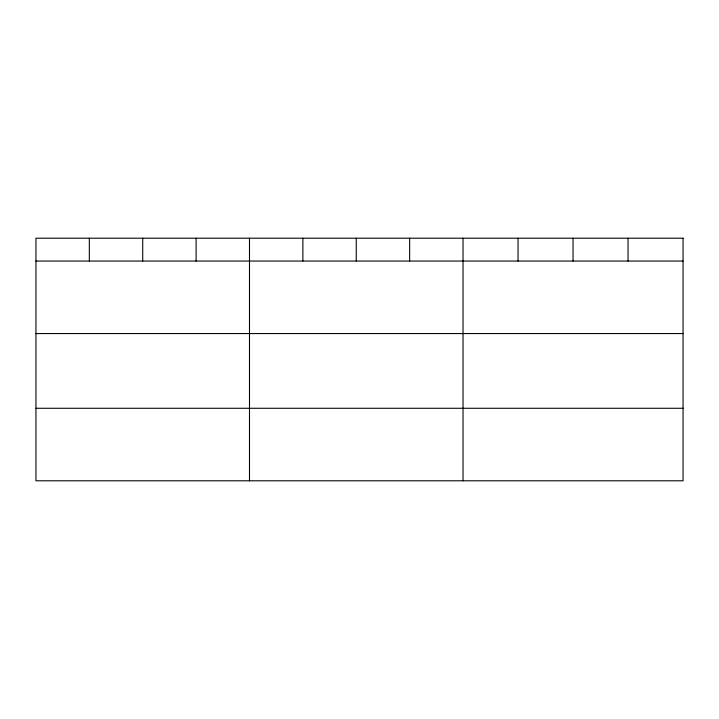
<?xml version="1.0" encoding="UTF-8"?>
<svg xmlns="http://www.w3.org/2000/svg" width="719" height="719" viewBox="0 0 719 719"><rect width="100%" height="100%" fill="white"/><g stroke="black" fill="none" stroke-linecap="round" stroke-linejoin="round"><path stroke-width="1.08" d="M35.95 261.051L683.05 261.051M35.95 333.562L683.05 333.562M35.95 408.275L683.05 408.275M628.047 238.205L628.047 261.051M573.043 238.205L573.043 261.051M518.039 238.205L518.039 261.051M463.036 238.205L463.036 480.795M409.65 238.205L409.65 261.051M356.264 238.205L356.264 261.051M302.879 238.205L302.879 261.051M249.493 238.205L249.493 480.795M196.107 238.205L196.107 261.051M142.722 238.205L142.722 261.051M89.336 238.205L89.336 261.051M683.05 238.205L35.95 238.205L35.95 480.795L683.05 480.795L683.05 238.205"/></g></svg>
